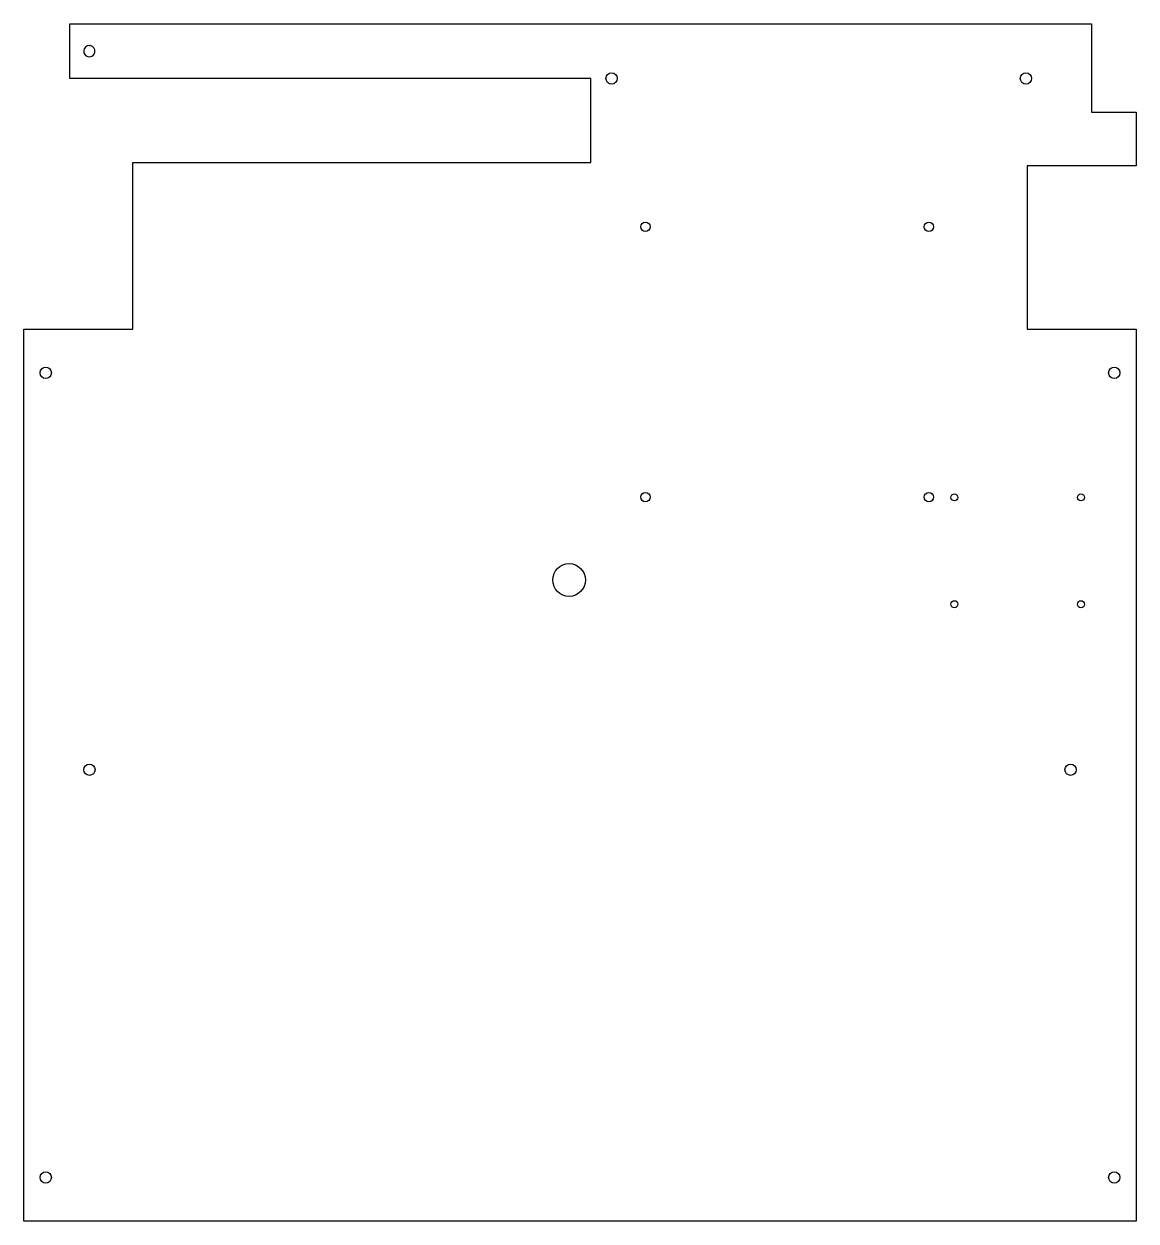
# Model space of a CAD drawing. Header units: millimetres. Extents: x 0 to 510, y 6 to 555.
import ezdxf

# ---------------------------------------------------------------- set-up
doc = ezdxf.new("R2010")
doc.units = ezdxf.units.MM
doc.layers.get('0').update_dxf_attribs({"linetype": 'CONTINUOUS'})

msp = doc.modelspace()

# ---------------------------------------------------------------- linework, layer by layer
msp.add_lwpolyline([(460, 490), (460, 415), (510, 415), (510, 6), (0, 6), (0, 415), (50, 415), (50, 491.49), (260, 491.49), (260, 530), (21, 530), (21, 555), (489.5, 555), (489.5, 514.5), (510, 514.5), (510, 490)], close=True)
msp.add_lwpolyline([(30, 544.9), (30, 545.1, 20.654297), (30.5, 545.05, 0.050362)], format="xyb", close=True)
for centre, radius in [((269.5, 530), 2.6), ((459.5, 530), 2.6), ((285, 462), 2.15), ((415, 462), 2.15), ((10, 395), 2.6), ((500, 395), 2.6), ((285, 338), 2.15), ((415, 338), 2.15), ((426.71, 337.89), 1.6), ((484.71, 337.89), 1.6), ((250, 300), 7.5), ((426.71, 288.89), 1.6), ((484.71, 288.89), 1.6), ((30, 213), 2.6), ((480, 213), 2.6), ((10, 26), 2.6), ((500, 26), 2.6)]:
    msp.add_circle(centre, radius)

doc.saveas('drawing.dxf')
